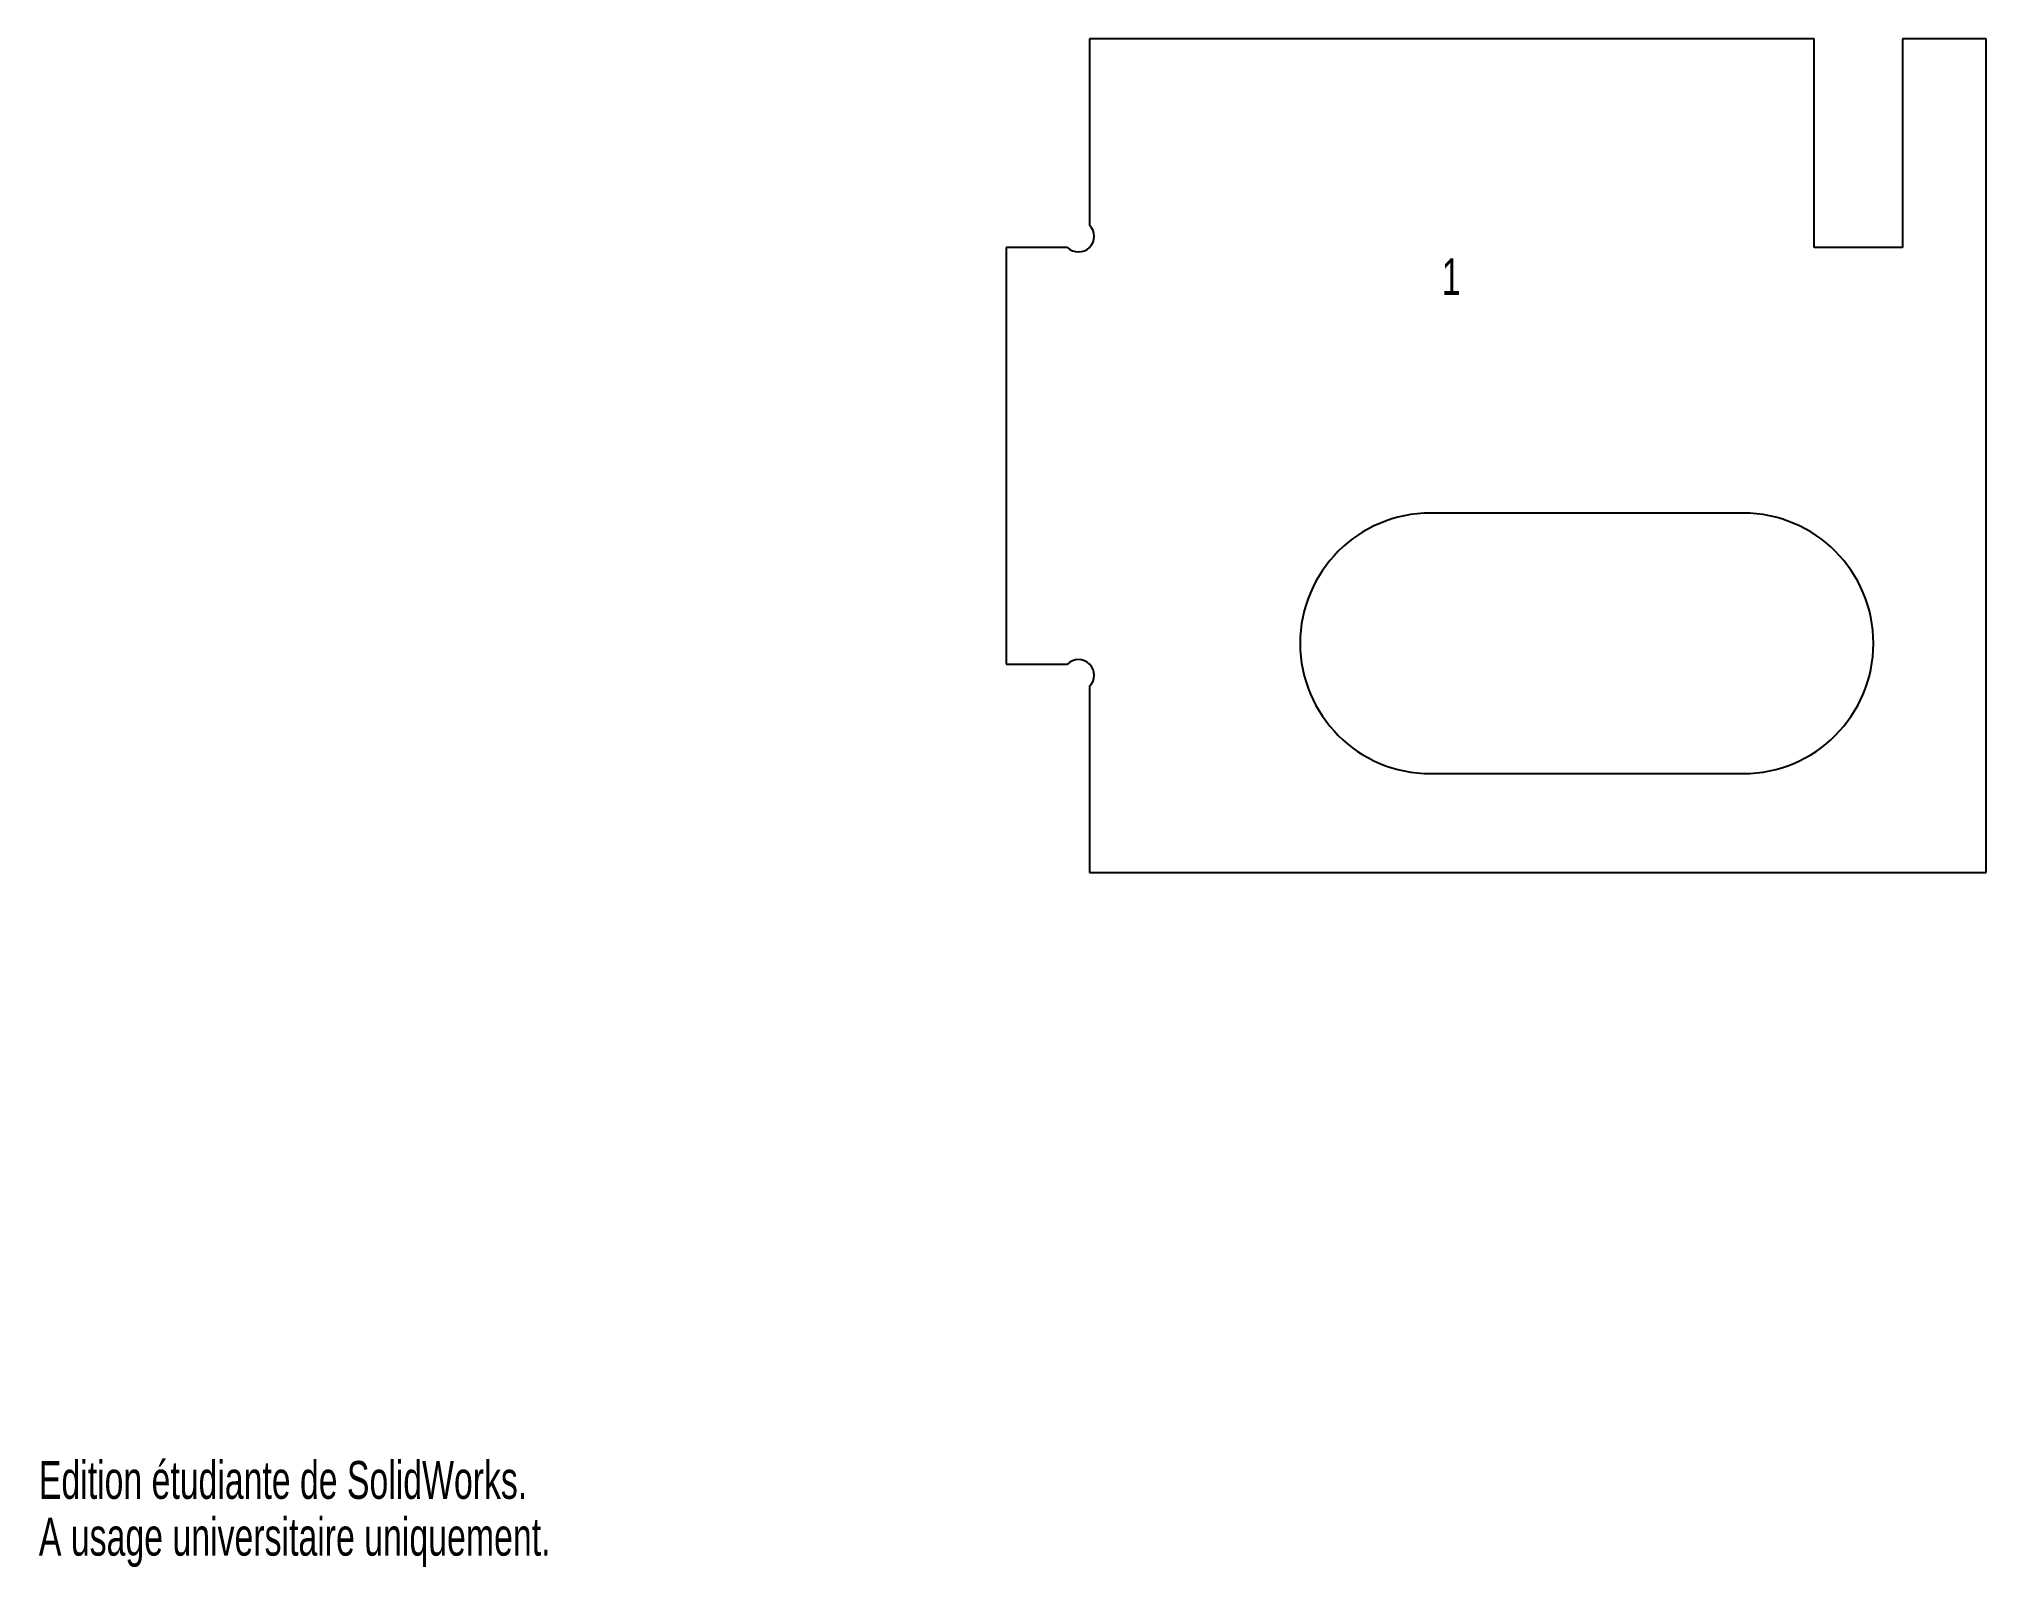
# Model space of a CAD drawing. Extents: x 0 to 187, y 0 to 147.
import ezdxf
from ezdxf.enums import TextEntityAlignment as Align

# ---------------------------------------------------------------- set-up
doc = ezdxf.new("R2010")
doc.units = 0
doc.layers.get('0').update_dxf_attribs({"linetype": 'CONTINUOUS'})

msp = doc.modelspace()

# ---------------------------------------------------------------- linework, layer by layer
at = {"color": 7, "linetype": 'CONTINUOUS'}
for p, q in [((100.8, 146.63), (100.8, 128.75)), ((170.3, 146.63), (100.8, 146.63)), ((170.3, 126.63), (170.3, 146.63)), ((178.8, 146.63), (178.8, 126.63)), ((186.8, 146.63), (178.8, 146.63)), ((186.8, 66.63), (186.8, 146.63)), ((92.8, 126.63), (92.8, 86.63)), ((98.68, 126.63), (92.8, 126.63)), ((178.8, 126.63), (170.3, 126.63)), ((163.5, 101.13), (133.5, 101.13)), ((92.8, 86.63), (98.68, 86.63)), ((100.8, 84.51), (100.8, 66.63)), ((133.5, 76.13), (163.5, 76.13)), ((100.8, 66.63), (186.8, 66.63))]:
    msp.add_line(p, q, dxfattribs=at)
for centre, radius, start, end in [((99.74, 127.69), 1.5, 225, 45), ((133.5, 88.63), 12.5, 90, 270), ((163.5, 88.63), 12.5, 270, 90), ((99.74, 85.57), 1.5, 315, 135)]:
    msp.add_arc(centre, radius, start, end, dxfattribs=at)

# ---------------------------------------------------------------- texts
for s, height, width, p in [('1', 3.5, 0.7, (134.58, 121.02)), ('Edition étudiante de SolidWorks.', 3.633, 0.667188, (0, 5.45)), ('A usage universitaire uniquement.', 3.633, 0.668182, (0, 0))]:
    msp.add_text(s, height=height, dxfattribs=dict(at, width=width)).set_placement(p, align=Align.BOTTOM_LEFT)

doc.saveas('drawing.dxf')
